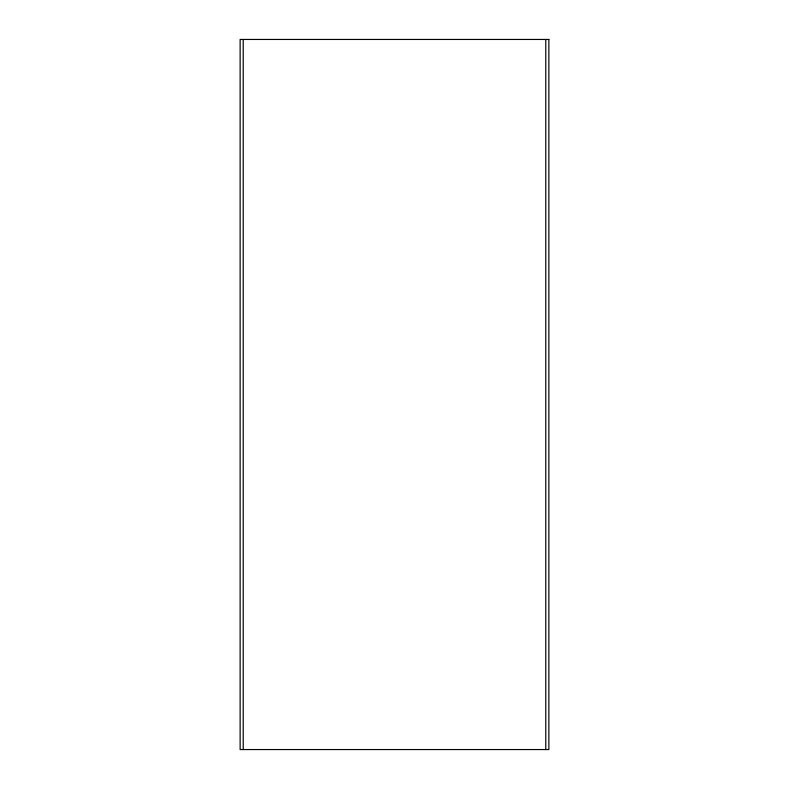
<?xml version="1.0" encoding="UTF-8"?>
<svg xmlns="http://www.w3.org/2000/svg" width="789" height="789" viewBox="0 0 789 789"><rect width="100%" height="100%" fill="white"/><g stroke="black" fill="none" stroke-linecap="round" stroke-linejoin="round"><path stroke-width="1.18" d="M545.781 39.45L545.781 749.55M243.219 39.45L243.219 749.55M548.868 39.45L240.132 39.45L240.132 749.55L548.868 749.55L548.868 39.45"/></g></svg>
